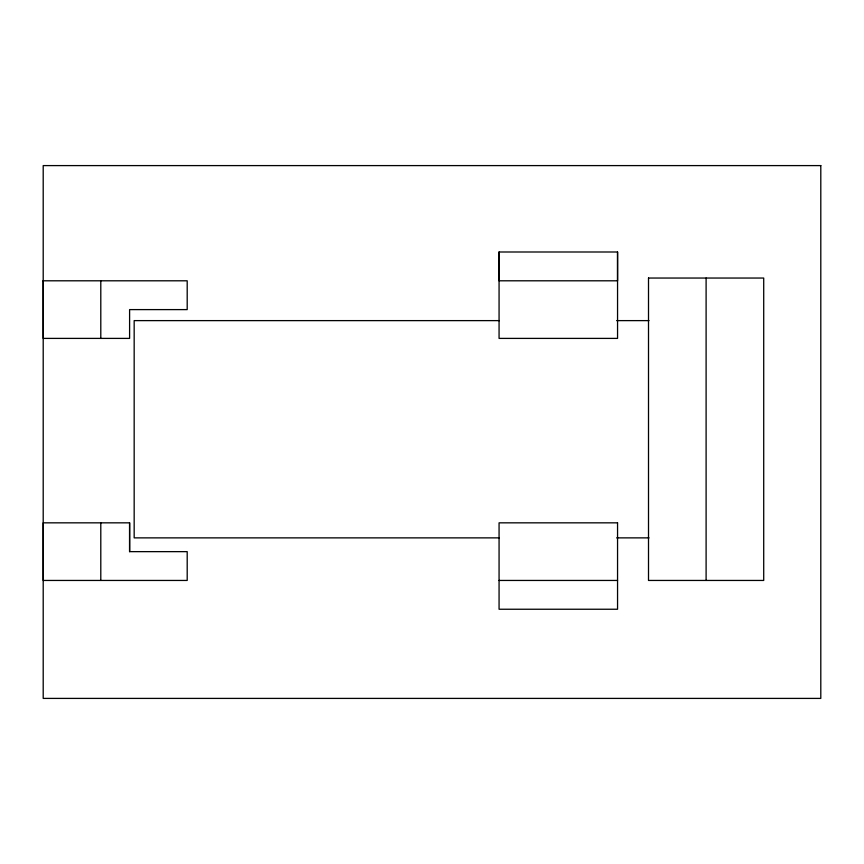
<?xml version="1.0" encoding="UTF-8"?>
<svg xmlns="http://www.w3.org/2000/svg" width="864" height="864" viewBox="0 0 864 864"><rect width="100%" height="100%" fill="white"/><g stroke="black" fill="none" stroke-linecap="round" stroke-linejoin="round"><path stroke-width="1.3" d="M100.796 580.446L100.796 522.839M100.796 338.396L100.796 280.8M129.6 551.642L129.6 522.839L43.2 522.839L43.2 580.446L187.196 580.446L187.196 551.642L129.6 551.642L129.6 522.839M499.068 251.996L499.068 280.8L617.555 280.8L617.555 251.996L499.068 251.996L499.068 338.396L617.555 338.396L617.555 251.996M499.414 320.62L134.168 320.62L134.168 537.872L499.414 537.872M616.669 320.62L649.015 320.62M616.669 537.872L649.015 537.872M499.068 580.446L617.555 580.446M706.104 278.046L706.104 580.446M43.2 280.8L43.2 338.396L129.6 338.396L129.6 309.604L187.196 309.604L187.196 280.8L43.2 280.8M648.508 278.046L648.508 580.446L763.711 580.446L763.711 278.046L648.508 278.046M820.8 165.596L43.2 165.596L43.2 698.404L820.8 698.404L820.8 165.596M617.555 522.839L499.068 522.839L499.068 609.239L617.555 609.239L617.555 522.839"/></g></svg>
